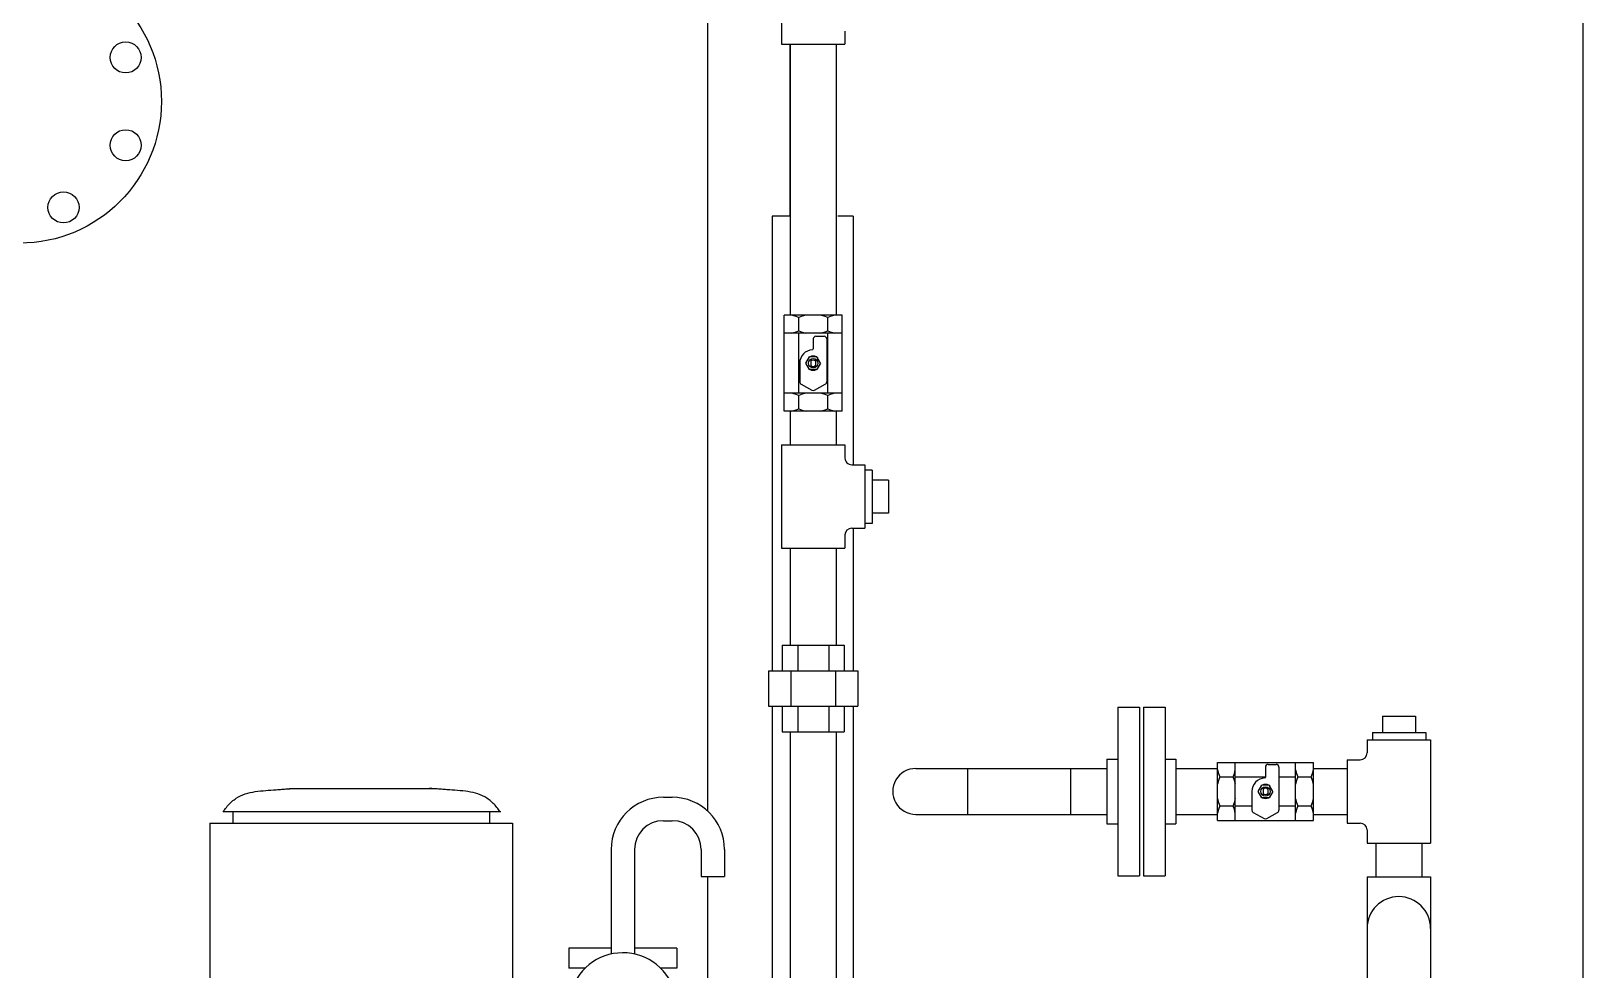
# Model space of a CAD drawing. Extents: x -1519 to 4918, y -4522 to 2416.
# Drawn here: x 3669 to 4818, y -3462 to -2767 of the extents above; entities that cross this region are included whole.
import ezdxf

# ---------------------------------------------------------------- set-up
doc = ezdxf.new("R2010")
doc.units = 0
doc.layers.add('LY_1', color=7, linetype='CONTINUOUS')

msp = doc.modelspace()

# ---------------------------------------------------------------- linework, layer by layer
at = {"layer": 'LY_1', "color": 254, "linetype": 'CONTINUOUS'}
for p, q in [((4817.840556, -2526.894313), (4817.840556, -3722.093893)), ((4224.640747, -2700.29432), (4224.640747, -2776.694204)), ((4271.640432, -2766.993974), (4271.640432, -2776.694204)), ((4224.640747, -2776.694204), (4271.640432, -2776.694204)), ((4231.140555, -2776.694204), (4231.140555, -2977.4942)), ((4265.140624, -2776.694204), (4265.140624, -2977.4942)), ((4226.636596, -3048.493781), (4226.636596, -2977.4942)), ((4269.644583, -2977.4942), (4226.636596, -2977.4942)), ((4237.388811, -2989.052079), (4237.388811, -2979.145637)), ((4258.892368, -2989.052079), (4258.892368, -2979.145637)), ((4269.644583, -3048.493781), (4269.644583, -2977.4942)), ((4269.644583, -2990.703516), (4226.636596, -2990.703516)), ((4237.388811, -3035.284901), (4237.388811, -2990.703516)), ((4248.140589, -2994.993851), (4248.140589, -3002.411366)), ((4250.140799, -2992.994078), (4256.140555, -2992.994078)), ((4258.140764, -2994.993851), (4258.140764, -3026.811478)), ((4258.892368, -3035.284901), (4258.892368, -2990.703516)), ((4242.764578, -3012.993944), (4245.452524, -3008.338288)), ((4244.990739, -3008.7939), (4244.990739, -3009.138312)), ((4250.828752, -3008.338752), (4245.452427, -3008.338752)), ((4253.516547, -3012.994269), (4250.828601, -3008.338612)), ((4251.290439, -3008.7939), (4251.290439, -3009.138312)), ((4238.140415, -3012.99399), (4238.140415, -3026.811478)), ((4245.452501, -3017.650014), (4242.764337, -3012.993981)), ((4244.990739, -3016.849668), (4244.990739, -3017.194081)), ((4250.828752, -3017.649665), (4245.452427, -3017.649665)), ((4246.394548, -3009.970134), (4246.394548, -3016.017846)), ((4249.886631, -3009.970134), (4249.886631, -3016.017846)), ((4253.516381, -3012.994222), (4250.828438, -3017.64988)), ((4251.290439, -3016.849668), (4251.290439, -3017.194081)), ((4239.176647, -3028.564236), (4247.176631, -3032.964227)), ((4249.104185, -3032.964116), (4257.104407, -3028.563994)), ((4269.644583, -3035.284901), (4226.636596, -3035.284901)), ((4237.388811, -3046.84278), (4237.388811, -3036.935902)), ((4258.892368, -3046.84278), (4258.892368, -3036.935902)), ((4269.644583, -3048.493781), (4226.636596, -3048.493781)), ((4231.140555, -3048.494217), (4231.140555, -3073.494217)), ((4265.140624, -3048.494217), (4265.140624, -3073.494217)), ((4224.640747, -3073.494217), (4224.640747, -3149.894101)), ((4224.640747, -3073.494217), (4271.640432, -3073.494217)), ((4271.640432, -3073.494217), (4271.640432, -3083.194011)), ((4276.64052, -3088.194098), (4286.34075, -3088.194098)), ((4286.34075, -3088.194098), (4286.34075, -3135.19422)), ((4276.64052, -3135.19422), (4286.34075, -3135.19422)), ((4271.640432, -3140.193871), (4271.640432, -3149.894101)), ((4224.640747, -3149.894101), (4271.640432, -3149.894101)), ((4231.140555, -3149.894101), (4231.140555, -3221.894223)), ((4265.140624, -3149.894101), (4265.140624, -3221.894223)), ((4225.140799, -3221.894223), (4225.140799, -3240.894467)), ((4225.140799, -3221.894223), (4271.14038, -3221.894223)), ((4236.640694, -3221.894223), (4236.640694, -3240.894467)), ((4259.640485, -3221.894223), (4259.640485, -3240.894467)), ((4271.14038, -3221.894223), (4271.14038, -3240.894467)), ((4215.140624, -3240.894467), (4215.140624, -3266.894136)), ((4215.140624, -3240.894467), (4281.140554, -3240.894467)), ((4231.640607, -3240.894467), (4231.640607, -3266.894136)), ((4264.640572, -3240.894467), (4264.640572, -3266.894136)), ((4281.140554, -3240.894467), (4281.140554, -3266.894136)), ((4215.140624, -3266.894136), (4281.140554, -3266.894136)), ((4225.140799, -3266.894136), (4225.140799, -3285.893944)), ((4236.640694, -3266.894136), (4236.640694, -3285.893944)), ((4259.640485, -3266.894136), (4259.640485, -3285.893944)), ((4271.14038, -3266.894136), (4271.14038, -3285.893944)), ((4473.540805, -3267.594296), (4473.540805, -3392.594296)), ((4473.540805, -3267.594296), (4489.540735, -3267.594296)), ((4489.540735, -3267.594296), (4489.540735, -3392.594296)), ((4492.540613, -3267.594296), (4508.540543, -3267.594296)), ((4492.540613, -3267.594296), (4492.540613, -3392.594296)), ((4508.540543, -3267.594296), (4508.540543, -3392.594296)), ((4225.140799, -3285.893944), (4271.14038, -3285.893944)), ((4231.140555, -3285.893944), (4231.140555, -3749.094061)), ((4265.140624, -3285.893944), (4265.140624, -3762.094061)), ((4658.04049, -3291.894136), (4705.040612, -3291.894136)), ((4658.04049, -3291.894136), (4658.04049, -3301.594366)), ((4705.040612, -3291.894136), (4705.040612, -3368.29402)), ((4465.540404, -3306.093965), (4473.540805, -3306.093965)), ((4465.540404, -3306.093965), (4465.540404, -3354.094191)), ((4508.540543, -3306.093965), (4516.540508, -3306.093965)), ((4516.540508, -3306.093965), (4516.540508, -3354.094191)), ((4643.340609, -3306.594017), (4653.040839, -3306.594017)), ((4643.340609, -3306.594017), (4643.340609, -3353.594139)), ((4324.040422, -3313.094261), (4465.540404, -3313.094261)), ((4362.240582, -3313.094261), (4362.240582, -3347.093895)), ((4438.640467, -3313.094261), (4438.640467, -3347.093895)), ((4516.540508, -3313.094261), (4547.340592, -3313.094261)), ((4547.340592, -3308.590303), (4618.340609, -3308.590303)), ((4547.340592, -3351.597853), (4547.340592, -3308.590303)), ((4548.992029, -3319.342081), (4558.898906, -3319.342081)), ((4560.549907, -3351.597853), (4560.549907, -3308.590303)), ((4560.549907, -3319.342081), (4582.840818, -3319.342081)), ((4582.840818, -3312.094157), (4582.840818, -3319.511236)), ((4584.840592, -3310.093947), (4590.840783, -3310.093947)), ((4592.840557, -3312.094157), (4592.840557, -3343.911783)), ((4592.840557, -3319.342081), (4605.131293, -3319.342081)), ((4605.131293, -3351.597853), (4605.131293, -3308.590303)), ((4606.782294, -3319.342081), (4616.689608, -3319.342081)), ((4618.340609, -3351.597853), (4618.340609, -3308.590303)), ((4618.340609, -3313.094261), (4643.340609, -3313.094261)), ((4572.840644, -3330.094296), (4572.840644, -3343.911783)), ((4577.46451, -3330.094034), (4580.152673, -3325.438001)), ((4580.152598, -3334.749689), (4577.464653, -3330.094033)), ((4579.690532, -3325.894205), (4579.690532, -3326.238618)), ((4585.528545, -3325.438186), (4580.152656, -3325.438186)), ((4581.094777, -3327.07044), (4581.094777, -3333.118152)), ((4584.586424, -3327.07044), (4584.586424, -3333.118152)), ((4588.216498, -3330.09413), (4585.528555, -3334.749788)), ((4588.21687, -3330.094347), (4585.528706, -3325.438313)), ((4585.990668, -3325.894205), (4585.990668, -3326.238618)), ((4548.992029, -3340.846075), (4558.898906, -3340.846075)), ((4560.549907, -3340.846075), (4572.840644, -3340.846075)), ((4579.690532, -3333.949538), (4579.690532, -3334.293951)), ((4585.528545, -3334.749971), (4580.152656, -3334.749971)), ((4585.990668, -3333.949538), (4585.990668, -3334.293951)), ((4592.840557, -3340.846075), (4605.131293, -3340.846075)), ((4606.782294, -3340.846075), (4616.689608, -3340.846075)), ((4324.040422, -3347.093895), (4465.540404, -3347.093895)), ((4516.540508, -3347.093895), (4547.340592, -3347.093895)), ((4547.340592, -3351.597853), (4618.340609, -3351.597853)), ((4573.876434, -3345.663915), (4581.876656, -3350.064037)), ((4583.804332, -3350.063972), (4591.804173, -3345.66406)), ((4618.340609, -3347.093895), (4643.340609, -3347.093895)), ((4643.340609, -3353.594139), (4653.040839, -3353.594139)), ((4465.540404, -3354.094191), (4473.540805, -3354.094191)), ((4508.540543, -3354.094191), (4516.540508, -3354.094191)), ((4658.04049, -3358.594226), (4658.04049, -3368.29402)), ((4658.04049, -3368.29402), (4705.040612, -3368.29402)), ((4664.540734, -3368.29402), (4664.540734, -3393.29402)), ((4698.540804, -3368.29402), (4698.540804, -3393.29402)), ((4473.540805, -3392.594296), (4489.540735, -3392.594296)), ((4492.540613, -3392.594296), (4508.540543, -3392.594296)), ((4658.04049, -3393.29402), (4658.04049, -3469.694341)), ((4658.04049, -3393.29402), (4705.040612, -3393.29402)), ((4705.040612, -3393.29402), (4705.040612, -3469.694341))]:
    msp.add_line(p, q, dxfattribs=at)
at = {"layer": 'LY_1', "color": 3, "linetype": 'CONTINUOUS'}
for p, q in [((4170.040876, -3344.679954), (4170.040876, -2706.694292)), ((4230.740774, -2776.694204), (4230.740774, -2904.094193)), ((4231.140555, -2904.094193), (4217.740722, -2904.094193)), ((4217.740722, -2904.094193), (4217.740722, -3240.894467)), ((4277.740896, -2904.094193), (4266.340837, -2904.094193)), ((4277.740896, -2904.094193), (4277.740896, -3088.194098)), ((4291.84075, -3092.144041), (4286.34075, -3092.144041)), ((4291.84075, -3092.144041), (4291.84075, -3131.644162)), ((4303.84075, -3099.644041), (4291.84075, -3099.644041)), ((4303.84075, -3099.644041), (4303.84075, -3124.144162)), ((4303.84075, -3124.144162), (4291.84075, -3124.144162)), ((4277.740896, -3135.19422), (4277.740896, -3240.894467)), ((4291.84075, -3131.644162), (4286.34075, -3131.644162)), ((4217.740722, -3266.894136), (4217.740722, -3557.594557)), ((4277.740896, -3266.894136), (4277.740896, -3694.094451)), ((4669.490432, -3274.394136), (4693.990554, -3274.394136)), ((4669.490432, -3274.394136), (4669.490432, -3286.394136)), ((4693.990554, -3274.394136), (4693.990554, -3286.394136)), ((4661.990432, -3286.394136), (4661.990432, -3291.894136)), ((4661.990432, -3286.394136), (4701.490554, -3286.394136)), ((4701.490554, -3286.394136), (4701.490554, -3291.894136)), ((4137.240583, -3334.444359), (4143.840663, -3334.444359)), ((4137.240583, -3351.744338), (4143.840663, -3351.744338)), ((4098.590942, -3373.094435), (4098.590942, -3450.541073)), ((4115.890921, -3373.094435), (4115.890921, -3450.541073)), ((4165.190761, -3373.094435), (4165.190761, -3393.094348)), ((4182.49074, -3373.094435), (4182.49074, -3393.094348)), ((4165.190761, -3393.094348), (4182.49074, -3393.094348)), ((4170.040876, -3526.094313), (4170.040876, -3393.094348)), ((4098.590942, -3446.094662), (4067.24067, -3446.094662)), ((4067.24067, -3446.094662), (4067.24067, -3461.094487)), ((4147.240757, -3446.094662), (4115.890921, -3446.094662)), ((4147.240757, -3446.094662), (4147.240757, -3461.094487)), ((4079.173915, -3461.094487), (4067.24067, -3461.094487)), ((4147.240757, -3461.094487), (4135.307512, -3461.094487))]:
    msp.add_line(p, q, dxfattribs=at)
at = {"layer": 'LY_1', "color": 11, "linetype": 'CONTINUOUS'}
for p, q in [((3895.534384, -3328.094152), (3860.550125, -3328.094152)), ((3934.933379, -3328.094152), (3860.550125, -3328.094152)), ((3967.232198, -3328.094152), (3934.933379, -3328.094152)), ((3801.640804, -3353.594132), (4025.641216, -3353.594132)), ((3801.640804, -3353.594132), (3801.640804, -3630.344149)), ((3934.933379, -3345.09412), (3811.39093, -3345.09412)), ((3818.640944, -3345.09412), (3818.640944, -3353.594132)), ((4016.890771, -3345.09412), (3934.933379, -3345.09412)), ((4008.641075, -3345.09412), (4008.641075, -3353.594132)), ((4025.641216, -3353.594132), (4025.641216, -3630.344149))]:
    msp.add_line(p, q, dxfattribs=at)
at = {"layer": 'LY_1', "color": 254, "linetype": 'CONTINUOUS'}
for points in [[(4237.388986, -2979.145134), (4234.788606, -2978.183398), (4232.040309, -2977.493768)], [(4242.738716, -2977.493408), (4239.989095, -2978.183239), (4237.387518, -2979.14543)], [(4258.89298, -2979.145134), (4256.292599, -2978.183398), (4253.544302, -2977.493768)], [(4264.24271, -2977.493408), (4261.493089, -2978.183239), (4258.891512, -2979.14543)], [(4232.038482, -2990.703868), (4234.788103, -2990.014037), (4237.389679, -2989.051844)], [(4237.388211, -2989.052151), (4239.988592, -2990.013886), (4242.73689, -2990.703514)], [(4253.542476, -2990.703868), (4256.292096, -2990.014037), (4258.893672, -2989.051844)], [(4258.892204, -2989.052151), (4261.492586, -2990.013886), (4264.240883, -2990.703514)], [(4237.389111, -3036.935889), (4234.788672, -3035.97412), (4232.040309, -3035.28447)], [(4242.854135, -3035.261793), (4240.044556, -3035.956886), (4237.388075, -3036.935889)], [(4258.901545, -3036.939564), (4256.253041, -3035.961921), (4253.451955, -3035.266566)], [(4264.24271, -3035.28411), (4261.493003, -3035.973966), (4258.891352, -3036.936201)], [(4231.947975, -3048.511678), (4234.744939, -3047.817587), (4237.389857, -3046.842032)], [(4237.379622, -3046.838677), (4240.028125, -3047.816322), (4242.829211, -3048.511678)], [(4253.427011, -3048.51646), (4256.236591, -3047.82137), (4258.893075, -3046.84237)], [(4258.892098, -3046.84237), (4261.492529, -3047.804134), (4264.240883, -3048.493779)], [(4547.322691, -3313.901661), (4548.016774, -3316.698608), (4548.992317, -3319.34351)], [(4548.995672, -3319.333382), (4548.018039, -3321.98187), (4547.322691, -3324.782937)], [(4558.898514, -3319.342746), (4559.860268, -3316.742331), (4560.549907, -3313.993995)], [(4560.572588, -3324.807881), (4559.877504, -3321.99832), (4558.898514, -3319.341853)], [(4605.130937, -3313.99217), (4605.82076, -3316.741773), (4606.782942, -3319.343333)], [(4606.782634, -3319.341972), (4605.820908, -3321.942347), (4605.131287, -3324.690638)], [(4618.340972, -3324.692463), (4617.651149, -3321.942849), (4616.688966, -3319.341278)], [(4616.689262, -3319.34264), (4617.650987, -3316.742274), (4618.340608, -3313.993995)], [(4547.317901, -3335.380658), (4548.012971, -3338.190193), (4548.991941, -3340.846639)], [(4548.991941, -3340.84551), (4548.030207, -3343.445904), (4547.340582, -3346.194214)], [(4558.89487, -3340.855109), (4559.872484, -3338.206644), (4560.567818, -3335.405602)], [(4560.550274, -3346.19604), (4559.860439, -3343.446378), (4558.898233, -3340.844765)], [(4605.130929, -3335.496124), (4605.82074, -3338.2457), (4606.782903, -3340.847238)], [(4606.782595, -3340.845618), (4605.82089, -3343.445962), (4605.131283, -3346.194215)], [(4618.340976, -3346.19604), (4617.651166, -3343.446464), (4616.689004, -3340.844924)], [(4616.689301, -3340.846544), (4617.651007, -3338.246201), (4618.340616, -3335.497949)]]:
    msp.add_lwpolyline(points, dxfattribs=at)
at = {"layer": 'LY_1', "color": 11, "linetype": 'CONTINUOUS'}
for points in [[(3811.39093, -3345.09412), (3811.963741, -3344.280297), (3812.55525, -3343.473946), (3813.1654, -3342.677175), (3813.794133, -3341.892092), (3814.441392, -3341.120807), (3815.107119, -3340.365426), (3815.791257, -3339.62806), (3816.493749, -3338.910815), (3817.214536, -3338.215802), (3817.953562, -3337.545127), (3818.710768, -3336.9009), (3819.486097, -3336.28523), (3820.279493, -3335.700223), (3821.090896, -3335.14799), (3822.682064, -3334.192165), (3824.332685, -3333.353319), (3826.03727, -3332.622365), (3827.790331, -3331.990217), (3829.586379, -3331.447785), (3831.419927, -3330.985984), (3833.285486, -3330.595726), (3835.177567, -3330.267924), (3837.090683, -3329.993489), (3839.019345, -3329.763336), (3840.958065, -3329.568377), (3842.901354, -3329.399524), (3844.843724, -3329.24769), (3846.779688, -3329.103788), (3848.703756, -3328.95873), (3849.735025, -3328.877218), (3850.761758, -3328.793765), (3851.784487, -3328.709415), (3852.803746, -3328.625208), (3853.820068, -3328.542187), (3854.833985, -3328.461395), (3855.846031, -3328.383873), (3856.856737, -3328.310665), (3857.866638, -3328.24281), (3858.876266, -3328.181354), (3859.886154, -3328.127336), (3860.896835, -3328.0818), (3861.908841, -3328.045787), (3862.922707, -3328.02034), (3863.938963, -3328.006501)], [(4016.39093, -3345.09412), (4015.818126, -3344.280297), (4015.226636, -3343.473946), (4014.616515, -3342.677175), (4013.987819, -3341.892092), (4013.340603, -3341.120807), (4012.674923, -3340.365426), (4011.990834, -3339.62806), (4011.288392, -3338.910815), (4010.567652, -3338.215802), (4009.828669, -3337.545127), (4009.0715, -3336.9009), (4008.2962, -3336.28523), (4007.502823, -3335.700223), (4006.691427, -3335.14799), (4005.100173, -3334.192116), (4003.44947, -3333.353235), (4001.744805, -3332.622259), (3999.991667, -3331.990098), (3998.195545, -3331.447663), (3996.361926, -3330.985866), (3994.4963, -3330.595618), (3992.604155, -3330.26783), (3990.690979, -3329.993414), (3988.762262, -3329.763279), (3986.823491, -3329.568338), (3984.880155, -3329.399501), (3982.937742, -3329.24768), (3981.001742, -3329.103786), (3979.077642, -3328.95873), (3978.046388, -3328.877219), (3977.019666, -3328.793767), (3975.996944, -3328.709417), (3974.977689, -3328.625211), (3973.961369, -3328.54219), (3972.94745, -3328.461398), (3971.935402, -3328.383876), (3970.924691, -3328.310667), (3969.914785, -3328.242812), (3968.905151, -3328.181355), (3967.895257, -3328.127337), (3966.884571, -3328.0818), (3965.872561, -3328.045787), (3964.858692, -3328.02034), (3963.842435, -3328.006501)]]:
    msp.add_lwpolyline(points, dxfattribs=at)
at = {"layer": 'LY_1', "color": 3, "linetype": 'CONTINUOUS'}
for centre, radius in [((3660.740428, -2819.094455), 104.999978), ((3739.27044, -2786.566205), 11.499999), ((3739.27044, -2851.622706), 11.499999), ((3693.268678, -2897.624031), 11.499999)]:
    msp.add_circle(centre, radius, dxfattribs=at)
at = {"layer": 'LY_1', "color": 254, "linetype": 'CONTINUOUS'}
for centre in [(4248.140589, -3012.99399), (4582.840818, -3330.094296)]:
    msp.add_circle(centre, 3.491802, dxfattribs=at)
for centre, radius, start, end in [((4250.140799, -2994.993851), 2, 89.999982, 179.999964), ((4256.140555, -2994.993851), 2, 0, 89.999982), ((4248.140589, -3012.99399), 9.999999, 93.244868, 179.999964), ((4248.140589, -3012.99399), 5.249999, 122.474581, 126.86989), ((4248.140589, -3012.99399), 5.249999, 62.474702, 117.525262), ((4247.540701, -3002.411366), 0.6, 273.244904, 0), ((4248.140589, -3012.99399), 5.249999, 53.130102, 57.525001), ((4248.140589, -3012.99399), 5.249999, 233.13011, 237.525364), ((4248.140589, -3012.99399), 5.249999, 242.474738, 297.525298), ((4248.140589, -3012.99399), 2.327868, 221.409615, 318.59038), ((4248.140589, -3012.99399), 2.327868, 41.409644, 138.59033), ((4248.140589, -3012.99399), 5.249999, 302.47489, 306.869898), ((4240.140624, -3026.811478), 2, 179.999964, 241.18917), ((4256.140555, -3026.811478), 2, 298.810794, 0), ((4248.140589, -3031.211677), 2, 241.189242, 298.810794), ((4276.64052, -3083.194011), 4.999999, 179.999964, 270.000001), ((4276.64052, -3140.193871), 4.999999, 89.999982, 179.999964), ((4653.040839, -3301.594366), 4.999999, 270.000018, 0), ((4324.040422, -3330.094296), 17.000001, 89.999982, 270.000001), ((4584.840592, -3312.094157), 2, 89.999982, 179.999964), ((4590.840783, -3312.094157), 2, 0, 89.999982), ((4582.840818, -3330.094296), 9.999999, 93.244868, 179.999964), ((4582.840818, -3330.094296), 5.249999, 122.474581, 126.86989), ((4582.840818, -3330.094296), 5.249999, 62.474702, 117.525262), ((4582.840818, -3330.094296), 2.327868, 41.409644, 138.59033), ((4582.240494, -3319.511236), 0.6, 273.244904, 0), ((4582.840818, -3330.094296), 5.249999, 53.130102, 57.525001), ((4582.840818, -3330.094296), 5.249999, 233.13011, 237.525364), ((4582.840818, -3330.094296), 5.249999, 242.474738, 297.525298), ((4582.840818, -3330.094296), 2.327868, 221.409615, 318.59038), ((4582.840818, -3330.094296), 5.249999, 302.47489, 306.869898), ((4574.840853, -3343.911783), 2, 179.999964, 241.18917), ((4582.840818, -3348.311546), 2, 241.189242, 298.810794), ((4590.840783, -3343.911783), 2, 298.810794, 0), ((4653.040839, -3358.594226), 4.999999, 0, 89.999982), ((4681.540769, -3431.494181), 23.5, 0, 179.999964)]:
    msp.add_arc(centre, radius, start, end, dxfattribs=at)
at = {"layer": 'LY_1', "color": 3, "linetype": 'CONTINUOUS'}
for centre, radius, start, end in [((4137.240583, -3373.094435), 38.649995, 89.999982, 179.999964), ((4143.840663, -3373.094435), 38.649995, 0, 89.999982), ((4137.240583, -3373.094435), 21.35, 89.999982, 179.999964), ((4143.840663, -3373.094435), 21.35, 0, 89.999982), ((4107.240932, -3489.594417), 39.999989, 208.879499, 157.734254)]:
    msp.add_arc(centre, radius, start, end, dxfattribs=at)

doc.saveas('drawing.dxf')
